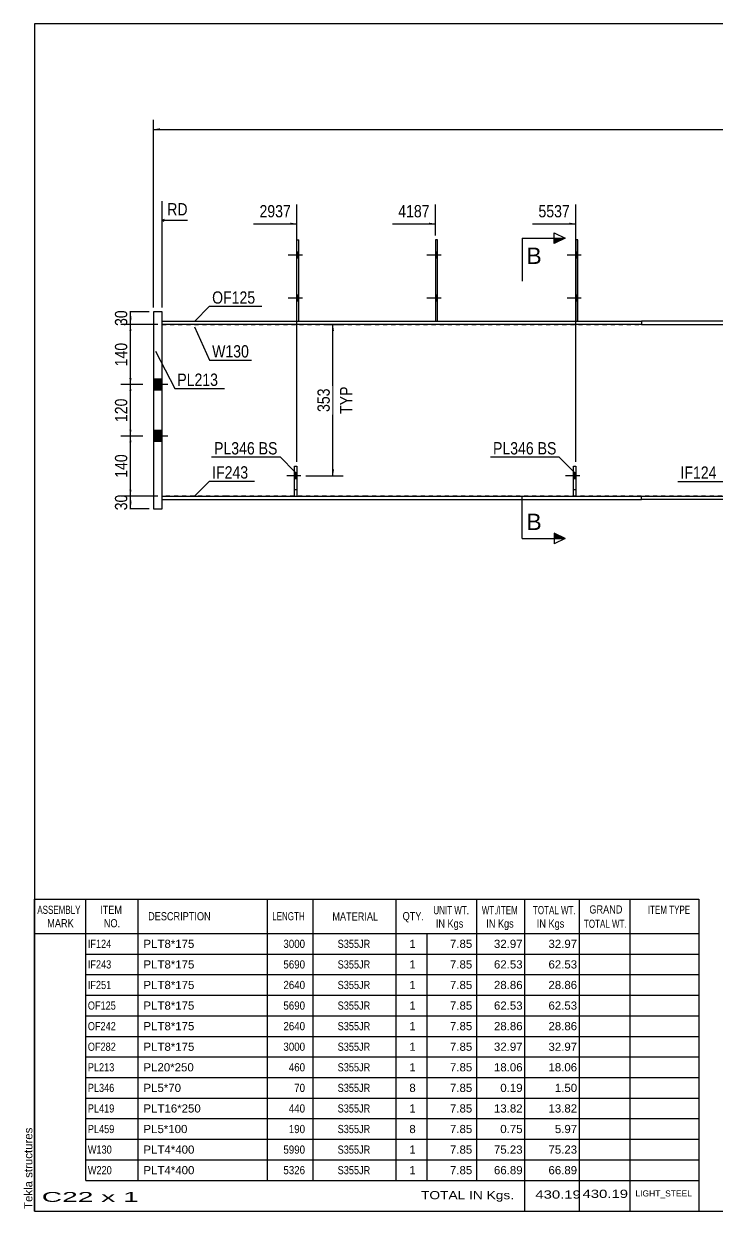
# Model space of a CAD drawing. Header units: millimetres. Extents: x -332 to 71, y -167 to 110.
# Drawn here: x -331.8 to -170.1, y -166.9 to 110.2 of the extents above; entities that cross this region are included whole.
import ezdxf

# ---------------------------------------------------------------- set-up
doc = ezdxf.new("R2010")
doc.units = ezdxf.units.MM
doc.linetypes.add('DXK_LINE_DOT1', pattern=[1.8814, 0.9407, -0.9407])
doc.linetypes.add('DXK_LINE_DOT2', pattern=[3.9198, 1.9599, -1.9599])
doc.styles.add('Arial', font='ARIAL.TTF', dxfattribs={"height": 0.2})
doc.styles.add('Arial Narrow', font='ARIALN.TTF', dxfattribs={"height": 0.2})

# ---------------------------------------------------------------- blocks, each defined once
blk = doc.blocks.new('Unknown-627317032-1209')
at = {"color": 5, "linetype": 'Continuous'}
for p, q in [((70.74, 110.18), (-329.26, 110.18)), ((-329.26, 110.18), (-329.26, -166.82)), ((70.74, -166.82), (70.74, 110.18)), ((-329.26, -166.82), (70.74, -166.82))]:
    blk.add_line(p, q, dxfattribs=at)
at = {"color": 174, "linetype": 'Continuous', "style": 'Arial'}
blk.add_text('Tekla structures', height=1.9102, rotation=90, dxfattribs=at).set_placement((-329.76, -166.32))
blk = doc.blocks.new('Bolt-627317032-1271 - 1261')
at = {"color": 3, "linetype": 'DXK_LINE_DOT2'}
for p, q in [((-267.15, 4.7), (-270.45, 4.7)), ((-268.1, 5.4), (-268.6, 5.4)), ((-268.1, 4), (-268.6, 4))]:
    blk.add_line(p, q, dxfattribs=at)
blk = doc.blocks.new('Part-627317032-1392 - 1261')
at = {"color": 7, "linetype": 'DXK_LINE_DOT1'}
for p, q in [((-268.6, 0), (-268.6, 7)), ((-268.6, 7), (-268.1, 7)), ((-268.1, 7), (-268.1, 0))]:
    blk.add_line(p, q, dxfattribs=at)
blk = doc.blocks.new('Bolt-627317032-1265 - 1261')
at = {"linetype": 'Continuous'}
for points in [[(-202.55, 55.5), (-202.55, 56.9), (-203.05, 56.9), (-203.05, 55.5)], [(-202.55, 55.5), (-202.55, 56.9), (-203.05, 56.9), (-203.05, 55.5)], [(-202.55, 45.5), (-202.55, 46.9), (-203.05, 46.9), (-203.05, 45.5)], [(-202.55, 45.5), (-202.55, 46.9), (-203.05, 46.9), (-203.05, 45.5)]]:
    blk.add_hatch(color=3, dxfattribs=at).paths.add_polyline_path(points)
at = {"color": 3, "linetype": 'Continuous'}
for p, q in [((-201.75, 56.2), (-205.05, 56.2)), ((-201.75, 56.2), (-205.05, 56.2)), ((-202.55, 56.9), (-203.05, 56.9)), ((-202.55, 56.9), (-203.05, 56.9)), ((-202.55, 55.5), (-203.05, 55.5)), ((-202.55, 55.5), (-203.05, 55.5)), ((-201.75, 46.2), (-205.05, 46.2)), ((-201.75, 46.2), (-205.05, 46.2)), ((-202.55, 46.9), (-203.05, 46.9)), ((-202.55, 46.9), (-203.05, 46.9)), ((-202.55, 45.5), (-203.05, 45.5)), ((-202.55, 45.5), (-203.05, 45.5))]:
    blk.add_line(p, q, dxfattribs=at)
blk = doc.blocks.new('Bolt-627317032-1267 - 1261')
at = {"linetype": 'Continuous'}
blk.add_hatch(color=3, dxfattribs=at).paths.add_polyline_path([(-203.05, 4), (-203.05, 5.4), (-203.55, 5.4), (-203.55, 4)])
at = {"color": 3, "linetype": 'Continuous'}
for p, q in [((-202.1, 4.7), (-205.4, 4.7)), ((-203.05, 5.4), (-203.55, 5.4)), ((-203.05, 4), (-203.55, 4))]:
    blk.add_line(p, q, dxfattribs=at)
blk = doc.blocks.new('Bolt-627317032-1268 - 1261')
at = {"color": 3, "linetype": 'DXK_LINE_DOT2'}
for p, q in [((-202.1, 4.7), (-205.4, 4.7)), ((-203.05, 5.4), (-203.55, 5.4)), ((-203.05, 4), (-203.55, 4))]:
    blk.add_line(p, q, dxfattribs=at)
blk = doc.blocks.new('Bolt-627317032-1270 - 1261')
at = {"linetype": 'Continuous'}
blk.add_hatch(color=3, dxfattribs=at).paths.add_polyline_path([(-268.1, 4), (-268.1, 5.4), (-268.6, 5.4), (-268.6, 4)])
at = {"color": 3, "linetype": 'Continuous'}
for p, q in [((-267.15, 4.7), (-270.45, 4.7)), ((-268.1, 5.4), (-268.6, 5.4)), ((-268.1, 4), (-268.6, 4))]:
    blk.add_line(p, q, dxfattribs=at)
blk = doc.blocks.new('Bolt-627317032-1272 - 1261')
at = {"linetype": 'Continuous'}
for points in [[(-267.6, 55.5), (-267.6, 56.9), (-268.1, 56.9), (-268.1, 55.5)], [(-267.6, 55.5), (-267.6, 56.9), (-268.1, 56.9), (-268.1, 55.5)], [(-267.6, 45.5), (-267.6, 46.9), (-268.1, 46.9), (-268.1, 45.5)], [(-267.6, 45.5), (-267.6, 46.9), (-268.1, 46.9), (-268.1, 45.5)]]:
    blk.add_hatch(color=3, dxfattribs=at).paths.add_polyline_path(points)
at = {"color": 3, "linetype": 'Continuous'}
for p, q in [((-266.8, 56.2), (-270.1, 56.2)), ((-266.8, 56.2), (-270.1, 56.2)), ((-267.6, 56.9), (-268.1, 56.9)), ((-267.6, 56.9), (-268.1, 56.9)), ((-267.6, 55.5), (-268.1, 55.5)), ((-267.6, 55.5), (-268.1, 55.5)), ((-266.8, 46.2), (-270.1, 46.2)), ((-266.8, 46.2), (-270.1, 46.2)), ((-267.6, 46.9), (-268.1, 46.9)), ((-267.6, 46.9), (-268.1, 46.9)), ((-267.6, 45.5), (-268.1, 45.5)), ((-267.6, 45.5), (-268.1, 45.5))]:
    blk.add_line(p, q, dxfattribs=at)
blk = doc.blocks.new('Bolt-627317032-1273 - 1261')
at = {"linetype": 'Continuous'}
for points in [[(-301.5, 27.3), (-301.5, 24.7), (-299.5, 24.7), (-299.5, 27.3)], [(-301.5, 27.3), (-301.5, 24.7), (-299.5, 24.7), (-299.5, 27.3)], [(-301.5, 15.3), (-301.5, 12.7), (-299.5, 12.7), (-299.5, 15.3)], [(-301.5, 15.3), (-301.5, 12.7), (-299.5, 12.7), (-299.5, 15.3)]]:
    blk.add_hatch(color=3, dxfattribs=at).paths.add_polyline_path(points)
at = {"color": 3, "linetype": 'Continuous'}
for p, q in [((-299.5, 27.3), (-301.5, 27.3)), ((-299.5, 27.3), (-301.5, 27.3)), ((-298.2, 26), (-301.5, 26)), ((-298.2, 26), (-301.5, 26)), ((-299.5, 24.7), (-301.5, 24.7)), ((-299.5, 24.7), (-301.5, 24.7)), ((-299.5, 15.3), (-301.5, 15.3)), ((-299.5, 15.3), (-301.5, 15.3)), ((-298.2, 14), (-301.5, 14)), ((-298.2, 14), (-301.5, 14)), ((-299.5, 12.7), (-301.5, 12.7)), ((-299.5, 12.7), (-301.5, 12.7))]:
    blk.add_line(p, q, dxfattribs=at)
blk = doc.blocks.new('Part-627317032-1595 - 1261')
at = {"color": 2, "linetype": 'Continuous'}
for p, q in [((-299.5, 40.8), (-284.5, 40.8)), ((-284.5, 40), (-299.5, 40)), ((-284.4, 40.8), (-251.8, 40.8)), ((-251.8, 40), (-284.4, 40)), ((-251.7, 40.8), (-219.45, 40.8)), ((-219.45, 40), (-251.7, 40)), ((-219.35, 40.8), (-187.7, 40.8)), ((-187.7, 40), (-219.35, 40)), ((-187.7, 40.8), (-187.7, 40))]:
    blk.add_line(p, q, dxfattribs=at)
at = {"color": 7, "linetype": 'DXK_LINE_DOT1'}
blk.add_line((-299.5, 40), (-299.5, 40.8), dxfattribs=at)
blk = doc.blocks.new('Part-627317032-1419 - 1261')
at = {"color": 2, "linetype": 'Continuous'}
for p, q in [((-299.5, 43), (-301.5, 43)), ((-301.5, 43), (-301.5, -3)), ((-299.5, -3), (-299.5, 43)), ((-301.5, -3), (-299.5, -3))]:
    blk.add_line(p, q, dxfattribs=at)
blk = doc.blocks.new('Part-627317032-1291 - 1261')
at = {"color": 7, "linetype": 'DXK_LINE_DOT1'}
for p, q in [((-299.5, 40), (-284.5, 40)), ((-299.5, 0), (-299.5, 40)), ((-284.4, 40), (-251.8, 40)), ((-251.7, 40), (-219.45, 40)), ((-219.35, 40), (-157.7, 40)), ((-284.5, 0), (-299.5, 0)), ((-251.8, 0), (-284.4, 0)), ((-219.45, 0), (-251.7, 0)), ((-157.7, 0), (-219.35, 0))]:
    blk.add_line(p, q, dxfattribs=at)
at = {"color": 2, "linetype": 'Continuous'}
blk.add_line((-157.7, 40), (-157.7, 0), dxfattribs=at)
blk = doc.blocks.new('Part-627317032-1362 - 1261')
at = {"color": 2, "linetype": 'Continuous'}
for p, q in [((-202.55, 59.8), (-203.05, 59.8)), ((-203.05, 59.8), (-203.05, 40.8)), ((-202.55, 40.8), (-202.55, 59.8))]:
    blk.add_line(p, q, dxfattribs=at)
at = {"color": 7, "linetype": 'DXK_LINE_DOT1'}
blk.add_line((-203.05, 40.8), (-202.55, 40.8), dxfattribs=at)
blk = doc.blocks.new('Part-627317032-1372 - 1261')
at = {"color": 2, "linetype": 'Continuous'}
for p, q in [((-203.55, 0), (-203.55, 7)), ((-203.55, 7), (-203.05, 7)), ((-203.05, 7), (-203.05, 0))]:
    blk.add_line(p, q, dxfattribs=at)
at = {"color": 7, "linetype": 'DXK_LINE_DOT1'}
blk.add_line((-203.55, 1.5), (-203.05, 1.5), dxfattribs=at)
blk = doc.blocks.new('Part-627317032-1377 - 1261')
at = {"color": 7, "linetype": 'DXK_LINE_DOT1'}
for p, q in [((-203.55, 0), (-203.55, 7)), ((-203.55, 7), (-203.05, 7)), ((-203.05, 7), (-203.05, 0))]:
    blk.add_line(p, q, dxfattribs=at)
blk = doc.blocks.new('Part-627317032-1387 - 1261')
at = {"color": 2, "linetype": 'Continuous'}
for p, q in [((-268.6, 0), (-268.6, 7)), ((-268.6, 7), (-268.1, 7)), ((-268.1, 7), (-268.1, 0))]:
    blk.add_line(p, q, dxfattribs=at)
at = {"color": 7, "linetype": 'DXK_LINE_DOT1'}
blk.add_line((-268.6, 1.5), (-268.1, 1.5), dxfattribs=at)
blk = doc.blocks.new('Part-627317032-1397 - 1261')
at = {"color": 2, "linetype": 'Continuous'}
for p, q in [((-268.1, 40.8), (-268.1, 59.8)), ((-268.1, 59.8), (-267.6, 59.8)), ((-267.6, 40.8), (-267.6, 59.8))]:
    blk.add_line(p, q, dxfattribs=at)
at = {"color": 7, "linetype": 'DXK_LINE_DOT1'}
blk.add_line((-268.1, 40.8), (-267.6, 40.8), dxfattribs=at)
blk = doc.blocks.new('Part-627317032-1485 - 1261')
at = {"color": 2, "linetype": 'Continuous'}
for p, q in [((-187.7, -0.8), (-187.7, 0)), ((-187.7, 0), (-142.7, 0)), ((-142.6, 0), (-110.35, 0)), ((-110.25, 0), (-77.65, 0)), ((-77.55, 0), (-62.55, 0)), ((-62.55, 0), (-62.55, -0.8)), ((-142.7, -0.8), (-187.7, -0.8)), ((-110.35, -0.8), (-142.6, -0.8)), ((-77.65, -0.8), (-110.25, -0.8)), ((-62.55, -0.8), (-77.55, -0.8))]:
    blk.add_line(p, q, dxfattribs=at)
blk = doc.blocks.new('Part-627317032-1507 - 1261')
at = {"color": 2, "linetype": 'Continuous'}
for p, q in [((-299.5, 0), (-284.5, 0)), ((-284.4, 0), (-251.8, 0)), ((-251.7, 0), (-219.45, 0)), ((-219.35, 0), (-187.7, 0)), ((-187.7, -0.8), (-187.7, 0)), ((-299.5, -0.8), (-284.5, -0.8)), ((-284.4, -0.8), (-251.8, -0.8)), ((-251.7, -0.8), (-219.45, -0.8)), ((-219.35, -0.8), (-187.7, -0.8))]:
    blk.add_line(p, q, dxfattribs=at)
at = {"color": 7, "linetype": 'DXK_LINE_DOT1'}
blk.add_line((-299.5, -0.8), (-299.5, 0), dxfattribs=at)
blk = doc.blocks.new('Bolt-627317032-1633 - 1261')
at = {"linetype": 'Continuous'}
for points in [[(-235.25, 55.5), (-235.25, 56.9), (-235.75, 56.9), (-235.75, 55.5)], [(-235.25, 55.5), (-235.25, 56.9), (-235.75, 56.9), (-235.75, 55.5)], [(-235.25, 45.5), (-235.25, 46.9), (-235.75, 46.9), (-235.75, 45.5)], [(-235.25, 45.5), (-235.25, 46.9), (-235.75, 46.9), (-235.75, 45.5)]]:
    blk.add_hatch(color=3, dxfattribs=at).paths.add_polyline_path(points)
at = {"color": 3, "linetype": 'Continuous'}
for p, q in [((-234.45, 56.2), (-237.75, 56.2)), ((-234.45, 56.2), (-237.75, 56.2)), ((-235.25, 56.9), (-235.75, 56.9)), ((-235.25, 56.9), (-235.75, 56.9)), ((-235.25, 55.5), (-235.75, 55.5)), ((-235.25, 55.5), (-235.75, 55.5)), ((-234.45, 46.2), (-237.75, 46.2)), ((-234.45, 46.2), (-237.75, 46.2)), ((-235.25, 46.9), (-235.75, 46.9)), ((-235.25, 46.9), (-235.75, 46.9)), ((-235.25, 45.5), (-235.75, 45.5)), ((-235.25, 45.5), (-235.75, 45.5))]:
    blk.add_line(p, q, dxfattribs=at)
blk = doc.blocks.new('Part-627317032-1573 - 1261')
at = {"color": 2, "linetype": 'Continuous'}
for p, q in [((-187.7, 40.8), (-187.7, 40)), ((-142.7, 40.8), (-187.7, 40.8)), ((-187.7, 40), (-142.7, 40)), ((-110.35, 40.8), (-142.6, 40.8)), ((-142.6, 40), (-110.35, 40)), ((-77.65, 40.8), (-110.25, 40.8)), ((-110.25, 40), (-77.65, 40)), ((-62.55, 40.8), (-77.55, 40.8)), ((-77.55, 40), (-62.55, 40)), ((-62.55, 40), (-62.55, 40.8))]:
    blk.add_line(p, q, dxfattribs=at)
blk = doc.blocks.new('Part-627317032-1632 - 1261')
at = {"color": 2, "linetype": 'Continuous'}
for p, q in [((-235.25, 59.8), (-235.75, 59.8)), ((-235.75, 59.8), (-235.75, 40.8)), ((-235.25, 40.8), (-235.25, 59.8))]:
    blk.add_line(p, q, dxfattribs=at)
at = {"color": 7, "linetype": 'DXK_LINE_DOT1'}
blk.add_line((-235.75, 40.8), (-235.25, 40.8), dxfattribs=at)
blk = doc.blocks.new('StraightDimension-627317032-5440 - 1261')
at = {"linetype": 'Continuous'}
blk.add_hatch(color=7, dxfattribs=at).paths.add_polyline_path([(-237.25, 63.77), (-235.75, 63.52), (-237.25, 63.27)])
at = {"color": 7, "linetype": 'Continuous'}
for p, q in [((-235.75, 60.8), (-235.75, 68.02)), ((-245.81, 63.52), (-235.75, 63.52))]:
    blk.add_line(p, q, dxfattribs=at)
at = {"color": 0}
blk.add_wipeout([(-236.53, 64.42), (-236.53, 68.62), (-245.04, 68.62), (-245.04, 64.42)], dxfattribs=at)
at = {"color": 3, "style": 'Arial Narrow'}
blk.add_text('4187', height=2.863, dxfattribs=at).set_placement((-244.44, 65.02))
blk = doc.blocks.new('StraightDimension-627317032-1713 - 1261')
at = {"linetype": 'Continuous'}
for points in [[(-307.14, -1.5), (-306.89, 0), (-306.64, -1.5)], [(-306.64, -1.5), (-306.89, -3), (-307.14, -1.5)]]:
    blk.add_hatch(color=7, dxfattribs=at).paths.add_polyline_path(points)
at = {"color": 7, "linetype": 'Continuous'}
for p, q in [((-300.5, 0), (-309.14, 0)), ((-306.89, -3), (-306.89, 0)), ((-302.5, -3), (-309.14, -3))]:
    blk.add_line(p, q, dxfattribs=at)
at = {"color": 0}
blk.add_wipeout([(-307.04, 0.93), (-311.24, 0.93), (-311.24, -3.93), (-307.04, -3.93)], dxfattribs=at)
at = {"color": 3, "style": 'Arial Narrow'}
blk.add_text('30', height=2.863, rotation=90.0002, dxfattribs=at).set_placement((-307.64, -3.33))
blk = doc.blocks.new('StraightDimension-627317032-1678 - 1261')
at = {"linetype": 'Continuous'}
for points in [[(-307.14, 41.5), (-306.89, 43), (-306.64, 41.5)], [(-306.64, 41.5), (-306.89, 40), (-307.14, 41.5)]]:
    blk.add_hatch(color=7, dxfattribs=at).paths.add_polyline_path(points)
at = {"color": 7, "linetype": 'Continuous'}
for p, q in [((-302.5, 43), (-309.14, 43)), ((-306.89, 40), (-306.89, 43)), ((-300.5, 40), (-309.14, 40))]:
    blk.add_line(p, q, dxfattribs=at)
at = {"color": 0}
blk.add_wipeout([(-307.04, 43.93), (-311.24, 43.93), (-311.24, 39.07), (-307.04, 39.07)], dxfattribs=at)
at = {"color": 3, "style": 'Arial Narrow'}
blk.add_text('30', height=2.863, rotation=90.0002, dxfattribs=at).set_placement((-307.64, 39.67))
blk = doc.blocks.new('StraightDimension-627317032-1695 - 1261')
at = {"linetype": 'Continuous'}
for points in [[(-307.14, 12.5), (-306.89, 14), (-306.64, 12.5)], [(-306.64, 1.5), (-306.89, 0), (-307.14, 1.5)]]:
    blk.add_hatch(color=7, dxfattribs=at).paths.add_polyline_path(points)
at = {"color": 7, "linetype": 'Continuous'}
for p, q in [((-304, 14), (-309.14, 14)), ((-306.89, 0), (-306.89, 14)), ((-300.5, 0), (-309.14, 0))]:
    blk.add_line(p, q, dxfattribs=at)
at = {"color": 0}
blk.add_wipeout([(-307.04, 10.34), (-311.24, 10.34), (-311.24, 3.66), (-307.04, 3.66)], dxfattribs=at)
at = {"color": 3, "style": 'Arial Narrow'}
blk.add_text('140', height=2.863, rotation=90.0002, dxfattribs=at).set_placement((-307.64, 4.26))
blk = doc.blocks.new('StraightDimension-627317032-1703 - 1261')
at = {"linetype": 'Continuous'}
for points in [[(-307.14, 38.5), (-306.89, 40), (-306.64, 38.5)], [(-306.64, 27.5), (-306.89, 26), (-307.14, 27.5)]]:
    blk.add_hatch(color=7, dxfattribs=at).paths.add_polyline_path(points)
at = {"color": 7, "linetype": 'Continuous'}
for p, q in [((-300.5, 40), (-309.14, 40)), ((-306.89, 26), (-306.89, 40)), ((-304, 26), (-309.14, 26))]:
    blk.add_line(p, q, dxfattribs=at)
at = {"color": 0}
blk.add_wipeout([(-307.04, 36.34), (-311.24, 36.34), (-311.24, 29.66), (-307.04, 29.66)], dxfattribs=at)
at = {"color": 3, "style": 'Arial Narrow'}
blk.add_text('140', height=2.863, rotation=90.0002, dxfattribs=at).set_placement((-307.64, 30.26))
blk = doc.blocks.new('StraightDimension-627317032-1795 - 1261')
at = {"linetype": 'Continuous'}
for points in [[(-300, 85.29), (-301.5, 85.54), (-300, 85.79)], [(43.54, 85.79), (45.04, 85.54), (43.54, 85.29)]]:
    blk.add_hatch(color=7, dxfattribs=at).paths.add_polyline_path(points)
at = {"color": 7, "linetype": 'Continuous'}
for p, q in [((-301.5, 44), (-301.5, 87.79)), ((45.04, 43), (45.04, 87.79)), ((-301.5, 85.54), (45.04, 85.54))]:
    blk.add_line(p, q, dxfattribs=at)
at = {"color": 0}
blk.add_wipeout([(-123.06, 85.69), (-123.06, 89.89), (-133.4, 89.89), (-133.4, 85.69)], dxfattribs=at)
at = {"color": 3, "style": 'Arial Narrow'}
blk.add_text('11371', height=2.863, dxfattribs=at).set_placement((-132.8, 86.29))
blk = doc.blocks.new('StraightDimension-627317032-1804 - 1261')
at = {"linetype": 'Continuous'}
for points in [[(-259.92, 38.5), (-259.67, 40), (-259.42, 38.5)], [(-259.42, 6.2), (-259.67, 4.7), (-259.92, 6.2)]]:
    blk.add_hatch(color=7, dxfattribs=at).paths.add_polyline_path(points)
at = {"color": 7, "linetype": 'Continuous'}
for p, q in [((-261.25, 40), (-257.27, 40)), ((-259.67, 4.7), (-259.67, 40)), ((-266.02, 4.7), (-257.27, 4.7))]:
    blk.add_line(p, q, dxfattribs=at)
at = {"color": 0}
blk.add_wipeout([(-259.82, 25.69), (-264.02, 25.69), (-264.02, 19.01), (-259.82, 19.01)], dxfattribs=at)
at = {"color": 3, "style": 'Arial Narrow'}
blk.add_text('353', height=2.863, rotation=90.0002, dxfattribs=at).set_placement((-260.42, 19.61))
at = {"color": 0, "linetype": 'Continuous'}
blk.add_wipeout([(-254.57, 26.14), (-258.77, 26.14), (-258.77, 18.56), (-254.57, 18.56)], dxfattribs=at)
at = {"color": 3, "linetype": 'Continuous', "style": 'Arial Narrow'}
blk.add_text('TYP', height=2.863, rotation=90.0002, dxfattribs=at).set_placement((-255.17, 19.16))
blk = doc.blocks.new('StraightDimension-627317032-3882 - 1261')
at = {"linetype": 'Continuous'}
for points in [[(-307.14, 24.5), (-306.89, 26), (-306.64, 24.5)], [(-306.64, 15.5), (-306.89, 14), (-307.14, 15.5)]]:
    blk.add_hatch(color=7, dxfattribs=at).paths.add_polyline_path(points)
at = {"color": 7, "linetype": 'Continuous'}
for p, q in [((-304, 26), (-309.14, 26)), ((-306.89, 14), (-306.89, 26)), ((-304, 14), (-309.14, 14))]:
    blk.add_line(p, q, dxfattribs=at)
at = {"color": 0}
blk.add_wipeout([(-307.04, 23.34), (-311.24, 23.34), (-311.24, 16.66), (-307.04, 16.66)], dxfattribs=at)
at = {"color": 3, "style": 'Arial Narrow'}
blk.add_text('120', height=2.863, rotation=90.0002, dxfattribs=at).set_placement((-307.64, 17.26))
blk = doc.blocks.new('StraightDimension-627317032-5439 - 1261')
at = {"linetype": 'Continuous'}
blk.add_hatch(color=7, dxfattribs=at).paths.add_polyline_path([(-204.55, 63.77), (-203.05, 63.52), (-204.55, 63.27)])
at = {"color": 7, "linetype": 'Continuous'}
for p, q in [((-203.05, 8), (-203.05, 68.02)), ((-213.11, 63.52), (-203.05, 63.52))]:
    blk.add_line(p, q, dxfattribs=at)
at = {"color": 0}
blk.add_wipeout([(-203.83, 64.42), (-203.83, 68.62), (-212.34, 68.62), (-212.34, 64.42)], dxfattribs=at)
at = {"color": 3, "style": 'Arial Narrow'}
blk.add_text('5537', height=2.863, dxfattribs=at).set_placement((-211.74, 65.02))
blk = doc.blocks.new('StraightDimension-627317032-5441 - 1261')
at = {"linetype": 'Continuous'}
blk.add_hatch(color=7, dxfattribs=at).paths.add_polyline_path([(-269.6, 63.77), (-268.1, 63.52), (-269.6, 63.27)])
at = {"color": 7, "linetype": 'Continuous'}
for p, q in [((-268.1, 8), (-268.1, 68.02)), ((-278.16, 63.52), (-268.1, 63.52))]:
    blk.add_line(p, q, dxfattribs=at)
at = {"color": 0, "linetype": 'Continuous'}
blk.add_wipeout([(-292.97, 64.87), (-292.97, 69.07), (-298.91, 69.07), (-298.91, 64.87)], dxfattribs=at)
at = {"color": 7, "linetype": 'Continuous'}
for p, q in [((-299.5, 44), (-299.5, 68.77)), ((-299, 64.52), (-299.5, 64.27)), ((-299, 64.02), (-299.5, 64.27)), ((-293.57, 64.27), (-299.5, 64.27))]:
    blk.add_line(p, q, dxfattribs=at)
at = {"color": 3, "linetype": 'Continuous', "style": 'Arial Narrow'}
blk.add_text('RD', height=2.863, dxfattribs=at).set_placement((-298.31, 65.47))
at = {"color": 0}
blk.add_wipeout([(-268.87, 64.42), (-268.87, 68.62), (-277.39, 68.62), (-277.39, 64.42)], dxfattribs=at)
at = {"color": 3, "style": 'Arial Narrow'}
blk.add_text('2937', height=2.863, dxfattribs=at).set_placement((-276.79, 65.02))
blk = doc.blocks.new('CBS_BOM-627317032-6188')
at = {"color": 7, "linetype": 'Continuous'}
for p, q in [((-329.29, -102.05), (-329.29, -94.05)), ((-329.29, -94.05), (-174.37, -94.05)), ((-317.29, -102.05), (-317.29, -94.05)), ((-305.1, -102.05), (-305.1, -94.05)), ((-274.93, -102.05), (-274.93, -94.05)), ((-264.26, -102.05), (-264.26, -94.05)), ((-244.94, -102.05), (-244.94, -94.05)), ((-226.14, -102.05), (-226.14, -94.05)), ((-214.93, -102.05), (-214.93, -94.05)), ((-202.14, -102.05), (-202.14, -94.05)), ((-190.39, -102.05), (-190.39, -94.05)), ((-174.37, -94.06), (-174.37, -102.04)), ((-329.29, -102.05), (-174.37, -102.05)), ((-329.29, -106.85), (-329.29, -102.05)), ((-317.29, -106.85), (-317.29, -102.05)), ((-305.1, -106.85), (-305.1, -102.05)), ((-274.93, -106.85), (-274.93, -102.05)), ((-264.26, -106.85), (-264.26, -102.05)), ((-244.94, -106.85), (-244.94, -102.05)), ((-237.67, -106.85), (-237.67, -102.05)), ((-226.14, -106.85), (-226.14, -102.05)), ((-214.93, -106.85), (-214.93, -102.05)), ((-202.14, -106.85), (-202.14, -102.05)), ((-190.37, -106.85), (-190.37, -102.05)), ((-174.37, -102.06), (-174.37, -106.85)), ((-329.29, -111.65), (-329.29, -106.85)), ((-317.29, -106.85), (-174.37, -106.85)), ((-317.29, -111.65), (-317.29, -106.85)), ((-305.1, -111.65), (-305.1, -106.85)), ((-274.93, -111.65), (-274.93, -106.85)), ((-264.26, -111.65), (-264.26, -106.85)), ((-244.94, -111.65), (-244.94, -106.85)), ((-237.67, -111.65), (-237.67, -106.85)), ((-226.14, -111.65), (-226.14, -106.85)), ((-214.93, -111.65), (-214.93, -106.85)), ((-202.14, -111.65), (-202.14, -106.85)), ((-190.37, -111.65), (-190.37, -106.85)), ((-174.37, -106.86), (-174.37, -111.65)), ((-329.29, -116.45), (-329.29, -111.65)), ((-317.29, -111.65), (-174.37, -111.65)), ((-317.29, -116.45), (-317.29, -111.65)), ((-305.1, -116.45), (-305.1, -111.65)), ((-274.93, -116.45), (-274.93, -111.65)), ((-264.26, -116.45), (-264.26, -111.65)), ((-244.94, -116.45), (-244.94, -111.65)), ((-237.67, -116.45), (-237.67, -111.65)), ((-226.14, -116.45), (-226.14, -111.65)), ((-214.93, -116.45), (-214.93, -111.65)), ((-202.14, -116.45), (-202.14, -111.65)), ((-190.37, -116.45), (-190.37, -111.65)), ((-174.37, -111.66), (-174.37, -116.45)), ((-329.29, -121.25), (-329.29, -116.45)), ((-317.29, -116.45), (-174.37, -116.45)), ((-317.29, -121.25), (-317.29, -116.45)), ((-305.1, -121.25), (-305.1, -116.45)), ((-274.93, -121.25), (-274.93, -116.45)), ((-264.26, -121.25), (-264.26, -116.45)), ((-244.94, -121.25), (-244.94, -116.45)), ((-237.67, -121.25), (-237.67, -116.45)), ((-226.14, -121.25), (-226.14, -116.45)), ((-214.93, -121.25), (-214.93, -116.45)), ((-202.14, -121.25), (-202.14, -116.45)), ((-190.37, -121.25), (-190.37, -116.45)), ((-174.37, -116.46), (-174.37, -121.25)), ((-329.29, -126.05), (-329.29, -121.25)), ((-317.29, -121.25), (-174.37, -121.25)), ((-317.29, -126.05), (-317.29, -121.25)), ((-305.1, -126.05), (-305.1, -121.25)), ((-274.93, -126.05), (-274.93, -121.25)), ((-264.26, -126.05), (-264.26, -121.25)), ((-244.94, -126.05), (-244.94, -121.25)), ((-237.67, -126.05), (-237.67, -121.25)), ((-226.14, -126.05), (-226.14, -121.25)), ((-214.93, -126.05), (-214.93, -121.25)), ((-202.14, -126.05), (-202.14, -121.25)), ((-190.37, -126.05), (-190.37, -121.25)), ((-174.37, -121.26), (-174.37, -126.05)), ((-329.29, -130.85), (-329.29, -126.05)), ((-317.29, -126.05), (-174.37, -126.05)), ((-317.29, -130.85), (-317.29, -126.05)), ((-305.1, -130.85), (-305.1, -126.05)), ((-274.93, -130.85), (-274.93, -126.05)), ((-264.26, -130.85), (-264.26, -126.05)), ((-244.94, -130.85), (-244.94, -126.05)), ((-237.67, -130.85), (-237.67, -126.05)), ((-226.14, -130.85), (-226.14, -126.05)), ((-214.93, -130.85), (-214.93, -126.05)), ((-202.14, -130.85), (-202.14, -126.05)), ((-190.37, -130.85), (-190.37, -126.05)), ((-174.37, -126.06), (-174.37, -130.85)), ((-329.29, -135.65), (-329.29, -130.85)), ((-317.29, -130.85), (-174.37, -130.85)), ((-317.29, -135.65), (-317.29, -130.85)), ((-305.1, -135.65), (-305.1, -130.85)), ((-274.93, -135.65), (-274.93, -130.85)), ((-264.26, -135.65), (-264.26, -130.85)), ((-244.94, -135.65), (-244.94, -130.85)), ((-237.67, -135.65), (-237.67, -130.85)), ((-226.14, -135.65), (-226.14, -130.85)), ((-214.93, -135.65), (-214.93, -130.85)), ((-202.14, -135.65), (-202.14, -130.85)), ((-190.37, -135.65), (-190.37, -130.85)), ((-174.37, -130.86), (-174.37, -135.65)), ((-329.29, -140.45), (-329.29, -135.65)), ((-317.29, -135.65), (-174.37, -135.65)), ((-317.29, -140.45), (-317.29, -135.65)), ((-305.1, -140.45), (-305.1, -135.65)), ((-274.93, -140.45), (-274.93, -135.65)), ((-264.26, -140.45), (-264.26, -135.65)), ((-244.94, -140.45), (-244.94, -135.65)), ((-237.67, -140.45), (-237.67, -135.65)), ((-226.14, -140.45), (-226.14, -135.65)), ((-214.93, -140.45), (-214.93, -135.65)), ((-202.14, -140.45), (-202.14, -135.65)), ((-190.37, -140.45), (-190.37, -135.65)), ((-174.37, -135.66), (-174.37, -140.45)), ((-329.29, -145.25), (-329.29, -140.45)), ((-317.29, -140.45), (-174.37, -140.45)), ((-317.29, -145.25), (-317.29, -140.45)), ((-305.1, -145.25), (-305.1, -140.45)), ((-274.93, -145.25), (-274.93, -140.45)), ((-264.26, -145.25), (-264.26, -140.45)), ((-244.94, -145.25), (-244.94, -140.45)), ((-237.67, -145.25), (-237.67, -140.45)), ((-226.14, -145.25), (-226.14, -140.45)), ((-214.93, -145.25), (-214.93, -140.45)), ((-202.14, -145.25), (-202.14, -140.45)), ((-190.37, -145.25), (-190.37, -140.45)), ((-174.37, -140.46), (-174.37, -145.25)), ((-329.29, -150.05), (-329.29, -145.25)), ((-317.29, -145.25), (-174.37, -145.25)), ((-317.29, -150.05), (-317.29, -145.25)), ((-305.1, -150.05), (-305.1, -145.25)), ((-274.93, -150.05), (-274.93, -145.25)), ((-264.26, -150.05), (-264.26, -145.25)), ((-244.94, -150.05), (-244.94, -145.25)), ((-237.67, -150.05), (-237.67, -145.25)), ((-226.14, -150.05), (-226.14, -145.25)), ((-214.93, -150.05), (-214.93, -145.25)), ((-202.14, -150.05), (-202.14, -145.25)), ((-190.37, -150.05), (-190.37, -145.25)), ((-174.37, -145.26), (-174.37, -150.05)), ((-329.29, -154.85), (-329.29, -150.05)), ((-317.29, -150.05), (-174.37, -150.05)), ((-317.29, -154.85), (-317.29, -150.05)), ((-305.1, -154.85), (-305.1, -150.05)), ((-274.93, -154.85), (-274.93, -150.05)), ((-264.26, -154.85), (-264.26, -150.05)), ((-244.94, -154.85), (-244.94, -150.05)), ((-237.67, -154.85), (-237.67, -150.05)), ((-226.14, -154.85), (-226.14, -150.05)), ((-214.93, -154.85), (-214.93, -150.05)), ((-202.14, -154.85), (-202.14, -150.05)), ((-190.37, -154.85), (-190.37, -150.05)), ((-174.37, -150.06), (-174.37, -154.85)), ((-329.29, -159.65), (-329.29, -154.85)), ((-317.29, -154.85), (-174.37, -154.85)), ((-317.29, -159.65), (-317.29, -154.85)), ((-305.1, -159.65), (-305.1, -154.85)), ((-274.93, -159.65), (-274.93, -154.85)), ((-264.26, -159.65), (-264.26, -154.85)), ((-244.94, -159.65), (-244.94, -154.85)), ((-237.67, -159.65), (-237.67, -154.85)), ((-226.14, -159.65), (-226.14, -154.85)), ((-214.93, -159.65), (-214.93, -154.85)), ((-202.14, -159.65), (-202.14, -154.85)), ((-190.37, -159.65), (-190.37, -154.85)), ((-174.37, -154.86), (-174.37, -159.65)), ((-329.29, -166.85), (-329.29, -159.67)), ((-317.29, -159.65), (-174.37, -159.65)), ((-214.93, -166.85), (-214.93, -159.67)), ((-202.14, -166.85), (-202.14, -159.67)), ((-190.33, -166.85), (-190.33, -159.67)), ((-174.37, -159.65), (-174.37, -166.85)), ((-329.29, -166.85), (-174.37, -166.85))]:
    blk.add_line(p, q, dxfattribs=at)
at = {"color": 3, "linetype": 'Continuous', "style": 'Arial'}
for s, height, width, p in [('ASSEMBLY', 1.91, 0.7, (-328.61, -97.48)), ('ITEM', 1.91, 0.8, (-313.96, -97.48)), ('UNIT WT.', 1.91, 0.7, (-236.25, -97.55)), ('WT./ITEM', 1.91, 0.7, (-224.96, -97.55)), ('TOTAL WT.', 1.91, 0.7, (-213.02, -97.55)), ('GRAND', 1.91, 0.8, (-199.87, -97.39)), ('ITEM TYPE', 1.91, 0.7, (-186.23, -97.47)), ('MARK', 1.91, 0.8, (-326.29, -100.61)), ('NO.', 1.91, 0.8, (-313.1, -100.61)), ('DESCRIPTION', 1.9102, 0.8, (-302.77, -98.98)), ('LENGTH', 1.91, 0.7, (-273.83, -98.98)), ('MATERIAL', 1.91, 0.8, (-259.81, -99.03)), ('QTY.', 1.91, 0.8, (-243.42, -98.95)), ('IN Kgs', 1.91, 0.8, (-235.67, -100.69)), ('IN Kgs', 1.91, 0.8, (-223.92, -100.69)), ('IN Kgs', 1.91, 0.8, (-212.13, -100.69)), ('TOTAL WT.', 1.91, 0.7, (-201.13, -100.73))]:
    blk.add_text(s, height=height, dxfattribs=dict(at, width=width)).set_placement(p)
at = {"color": 7, "linetype": 'Continuous', "style": 'Arial'}
for s, width, p in [('IF124', 0.8, (-316.83, -105.42)), ('3000', 0.85, (-271.22, -105.42)), ('S355JR', 0.8, (-258.57, -105.42)), ('IF243', 0.8, (-316.83, -110.22)), ('5690', 0.85, (-271.22, -110.22)), ('S355JR', 0.8, (-258.57, -110.22)), ('IF251', 0.8, (-316.83, -115.02)), ('2640', 0.85, (-271.22, -115.02)), ('S355JR', 0.8, (-258.57, -115.02)), ('OF125', 0.8, (-316.83, -119.82)), ('5690', 0.85, (-271.22, -119.82)), ('S355JR', 0.8, (-258.57, -119.82)), ('OF242', 0.8, (-316.83, -124.62)), ('2640', 0.85, (-271.22, -124.62)), ('S355JR', 0.8, (-258.57, -124.62)), ('OF282', 0.8, (-316.83, -129.42)), ('3000', 0.85, (-271.22, -129.42)), ('S355JR', 0.8, (-258.57, -129.42)), ('PL213', 0.8, (-316.83, -134.22)), ('460', 0.85, (-269.96, -134.22)), ('S355JR', 0.8, (-258.57, -134.22)), ('PL346', 0.8, (-316.83, -139.02)), ('70', 0.85, (-268.7, -139.02)), ('S355JR', 0.8, (-258.57, -139.02)), ('PL419', 0.8, (-316.83, -143.82)), ('440', 0.85, (-269.96, -143.82)), ('S355JR', 0.8, (-258.57, -143.82)), ('PL459', 0.8, (-316.83, -148.62)), ('190', 0.85, (-269.96, -148.62)), ('S355JR', 0.8, (-258.57, -148.62)), ('W130', 0.8, (-316.83, -153.42)), ('5990', 0.85, (-271.22, -153.42)), ('S355JR', 0.8, (-258.57, -153.42)), ('W220', 0.8, (-316.83, -158.22)), ('5326', 0.85, (-271.22, -158.22)), ('S355JR', 0.8, (-258.57, -158.22))]:
    blk.add_text(s, height=1.91, dxfattribs=dict(at, width=width)).set_placement(p)
for s, p in [('PLT8*175', (-303.85, -105.42)), ('1', (-241.85, -105.42)), ('7.85', (-232.38, -105.42)), ('32.97', (-222.12, -105.42)), ('32.97', (-209.41, -105.42)), ('PLT8*175', (-303.85, -110.22)), ('1', (-241.85, -110.22)), ('7.85', (-232.38, -110.22)), ('62.53', (-222.12, -110.22)), ('62.53', (-209.41, -110.22)), ('PLT8*175', (-303.85, -115.02)), ('1', (-241.85, -115.02)), ('7.85', (-232.38, -115.02)), ('28.86', (-222.12, -115.02)), ('28.86', (-209.41, -115.02)), ('PLT8*175', (-303.85, -119.82)), ('1', (-241.85, -119.82)), ('7.85', (-232.38, -119.82)), ('62.53', (-222.12, -119.82)), ('62.53', (-209.41, -119.82)), ('PLT8*175', (-303.85, -124.62)), ('1', (-241.85, -124.62)), ('7.85', (-232.38, -124.62)), ('28.86', (-222.12, -124.62)), ('28.86', (-209.41, -124.62)), ('PLT8*175', (-303.85, -129.42)), ('1', (-241.85, -129.42)), ('7.85', (-232.38, -129.42)), ('32.97', (-222.12, -129.42)), ('32.97', (-209.41, -129.42)), ('PL20*250', (-303.85, -134.22)), ('1', (-241.85, -134.22)), ('7.85', (-232.38, -134.22)), ('18.06', (-222.12, -134.22)), ('18.06', (-209.41, -134.22)), ('PL5*70', (-303.85, -139.02)), ('8', (-241.85, -139.02)), ('7.85', (-232.38, -139.02)), ('0.19', (-220.64, -139.02)), ('1.50', (-207.92, -139.02)), ('PLT16*250', (-303.85, -143.82)), ('1', (-241.85, -143.82)), ('7.85', (-232.38, -143.82)), ('13.82', (-222.12, -143.82)), ('13.82', (-209.41, -143.82)), ('PL5*100', (-303.85, -148.62)), ('8', (-241.85, -148.62)), ('7.85', (-232.38, -148.62)), ('0.75', (-220.64, -148.62)), ('5.97', (-207.92, -148.62)), ('PLT4*400', (-303.85, -153.42)), ('1', (-241.85, -153.42)), ('7.85', (-232.38, -153.42)), ('75.23', (-222.12, -153.42)), ('75.23', (-209.41, -153.42)), ('PLT4*400', (-303.85, -158.22)), ('1', (-241.85, -158.22)), ('7.85', (-232.38, -158.22)), ('66.89', (-222.12, -158.22)), ('66.89', (-209.41, -158.22))]:
    blk.add_text(s, height=1.91, dxfattribs=at).set_placement(p)
at = {"color": 6, "linetype": 'Continuous', "style": 'Arial'}
for s, height, width, p in [('C22 x 1', 2.292, 2.05, (-327.57, -164.66)), ('TOTAL IN Kgs.', 1.9102, 1.2, (-239.13, -164.05)), ('430.19', 1.91, 1.3, (-212.47, -163.9)), ('430.19', 1.91, 1.3, (-201.47, -163.74))]:
    blk.add_text(s, height=height, dxfattribs=dict(at, width=width)).set_placement(p)
blk.add_text('LIGHT_STEEL', height=1.4135, dxfattribs=at).set_placement((-189.12, -163.4))
blk = doc.blocks.new('Mark-627317032-1415 - 1261')
at = {"color": 0}
blk.add_wipeout([(-286.46, 25.7), (-286.46, 28.7), (-295.96, 28.7), (-295.96, 25.7)], dxfattribs=at)
blk.add_wipeout([(-286.46, 25.7), (-286.46, 28.7), (-295.96, 28.7), (-295.96, 25.7)], dxfattribs=at)
at = {"color": 7, "linetype": 'Continuous'}
for p, q in [((-301.07, 33.77), (-296.56, 25.1)), ((-296.56, 25.1), (-284.96, 25.1))]:
    blk.add_line(p, q, dxfattribs=at)
at = {"color": 3, "style": 'Arial Narrow'}
blk.add_text('PL213', height=2.863, dxfattribs=at).set_placement((-295.96, 25.7))
blk = doc.blocks.new('Mark-627317032-1591 - 1261')
at = {"color": 0}
blk.add_wipeout([(-277.79, 44.88), (-277.79, 47.88), (-287.84, 47.88), (-287.84, 44.88)], dxfattribs=at)
blk.add_wipeout([(-277.79, 44.88), (-277.79, 47.88), (-287.84, 47.88), (-287.84, 44.88)], dxfattribs=at)
at = {"color": 7, "linetype": 'Continuous'}
for p, q in [((-291.98, 40.74), (-288.44, 44.28)), ((-288.44, 44.28), (-276.29, 44.28))]:
    blk.add_line(p, q, dxfattribs=at)
at = {"color": 3, "style": 'Arial Narrow'}
blk.add_text('OF125', height=2.863, dxfattribs=at).set_placement((-287.84, 44.88))
blk = doc.blocks.new('Mark-627317032-1286 - 1261')
at = {"color": 0}
blk.add_wipeout([(-279.25, 32.32), (-279.25, 35.32), (-287.84, 35.32), (-287.84, 32.32)], dxfattribs=at)
blk.add_wipeout([(-279.25, 32.32), (-279.25, 35.32), (-287.84, 35.32), (-287.84, 32.32)], dxfattribs=at)
at = {"color": 7, "linetype": 'Continuous'}
for p, q in [((-291.98, 39.45), (-288.44, 31.72)), ((-288.44, 31.72), (-278.65, 31.72))]:
    blk.add_line(p, q, dxfattribs=at)
at = {"color": 3, "style": 'Arial Narrow'}
blk.add_text('W130', height=2.863, dxfattribs=at).set_placement((-287.84, 32.32))
blk = doc.blocks.new('Mark-627317032-1481 - 1261')
at = {"color": 7, "linetype": 'Continuous'}
blk.add_line((-165.18, -0.1), (-168.71, 3.43), dxfattribs=at)
at = {"color": 0}
blk.add_wipeout([(-170.21, 4.03), (-170.21, 7.03), (-178.62, 7.03), (-178.62, 4.03)], dxfattribs=at)
blk.add_wipeout([(-170.21, 4.03), (-170.21, 7.03), (-178.62, 7.03), (-178.62, 4.03)], dxfattribs=at)
at = {"color": 7, "linetype": 'Continuous'}
blk.add_line((-179.22, 3.43), (-168.71, 3.43), dxfattribs=at)
at = {"color": 3, "style": 'Arial Narrow'}
blk.add_text('IF124', height=2.863, dxfattribs=at).set_placement((-178.62, 4.03))
blk = doc.blocks.new('Mark-627317032-1503 - 1261')
at = {"color": 0}
blk.add_wipeout([(-279.43, 4.08), (-279.43, 7.08), (-287.84, 7.08), (-287.84, 4.08)], dxfattribs=at)
blk.add_wipeout([(-279.43, 4.08), (-279.43, 7.08), (-287.84, 7.08), (-287.84, 4.08)], dxfattribs=at)
at = {"color": 7, "linetype": 'Continuous'}
for p, q in [((-291.98, -0.06), (-288.44, 3.48)), ((-288.44, 3.48), (-277.93, 3.48))]:
    blk.add_line(p, q, dxfattribs=at)
at = {"color": 3, "style": 'Arial Narrow'}
blk.add_text('IF243', height=2.863, dxfattribs=at).set_placement((-287.84, 4.08))
blk = doc.blocks.new('MarkSet-627317032-1840 - 1261')
at = {"color": 0}
blk.add_wipeout([(-212.84, 9.71), (-212.84, 12.71), (-222.34, 12.71), (-222.34, 9.71)], dxfattribs=at)
blk.add_wipeout([(-212.84, 9.71), (-212.84, 12.71), (-222.34, 12.71), (-222.34, 9.71)], dxfattribs=at)
blk.add_wipeout([(-207.56, 9.71), (-207.56, 12.71), (-211.94, 12.71), (-211.94, 9.71)], dxfattribs=at)
blk.add_wipeout([(-207.56, 9.71), (-207.56, 12.71), (-211.94, 12.71), (-211.94, 9.71)], dxfattribs=at)
at = {"color": 7, "linetype": 'Continuous'}
for p in [(-222.94, 9.11), (-203.42, 5.57)]:
    blk.add_line(p, (-206.96, 9.11), dxfattribs=at)
at = {"color": 3, "style": 'Arial Narrow'}
for s, p in [('PL346', (-222.34, 9.71)), ('BS', (-211.94, 9.71))]:
    blk.add_text(s, height=2.863, dxfattribs=at).set_placement(p)
blk = doc.blocks.new('SectionMark-627317032-1813 - 1261')
at = {"linetype": 'Continuous'}
for points in [[(-208.05, 58.89), (-208.05, 60.14), (-205.55, 60.14)], [(-208.05, -9.93), (-208.05, -8.68), (-205.55, -9.93)]]:
    blk.add_hatch(color=30, dxfattribs=at).paths.add_polyline_path(points)
at = {"color": 30, "linetype": 'Continuous'}
for p, q in [((-208.05, 58.89), (-208.05, 61.39)), ((-208.05, 61.39), (-205.55, 60.14)), ((-215.55, 60.14), (-205.55, 60.14)), ((-205.55, 60.14), (-208.05, 58.89)), ((-215.55, -9.93), (-205.55, -9.93)), ((-205.55, -9.93), (-208.05, -8.68)), ((-208.05, -8.68), (-208.05, -11.18)), ((-205.55, -9.93), (-208.05, -11.18))]:
    blk.add_line(p, q, dxfattribs=at)
at = {"color": 0, "linetype": 'Continuous'}
for points in [[(-211, 54.14), (-211, 58.14), (-214.55, 58.14), (-214.55, 54.14)], [(-211, -7.93), (-211, -3.93), (-214.55, -3.93), (-214.55, -7.93)]]:
    blk.add_wipeout(points, dxfattribs=at)
at = {"color": 30, "linetype": 'Continuous'}
for p, q in [((-215.55, 60.14), (-215.55, 50.14)), ((-215.55, -9.93), (-215.55, 0.07))]:
    blk.add_line(p, q, dxfattribs=at)
at = {"color": 96, "linetype": 'Continuous', "style": 'Arial'}
for p in [(-214.55, 54.14), (-214.55, -7.93)]:
    blk.add_text('B', height=3.82, dxfattribs=at).set_placement(p)
blk = doc.blocks.new('MarkSet-627317032-1834 - 1261')
at = {"color": 0}
blk.add_wipeout([(-277.89, 9.71), (-277.89, 12.71), (-287.39, 12.71), (-287.39, 9.71)], dxfattribs=at)
blk.add_wipeout([(-277.89, 9.71), (-277.89, 12.71), (-287.39, 12.71), (-287.39, 9.71)], dxfattribs=at)
blk.add_wipeout([(-272.61, 9.71), (-272.61, 12.71), (-276.99, 12.71), (-276.99, 9.71)], dxfattribs=at)
blk.add_wipeout([(-272.61, 9.71), (-272.61, 12.71), (-276.99, 12.71), (-276.99, 9.71)], dxfattribs=at)
at = {"color": 7, "linetype": 'Continuous'}
for p in [(-287.99, 9.11), (-268.47, 5.57)]:
    blk.add_line(p, (-272.01, 9.11), dxfattribs=at)
at = {"color": 3, "style": 'Arial Narrow'}
for s, p in [('PL346', (-287.39, 9.71)), ('BS', (-276.99, 9.71))]:
    blk.add_text(s, height=2.863, dxfattribs=at).set_placement(p)

msp = doc.modelspace()

# ---------------------------------------------------------------- block references
for name in ['Unknown-627317032-1209', 'Part-627317032-1397 - 1261', 'Part-627317032-1632 - 1261', 'Part-627317032-1362 - 1261', 'Bolt-627317032-1272 - 1261', 'Bolt-627317032-1633 - 1261', 'Bolt-627317032-1265 - 1261', 'Part-627317032-1419 - 1261', 'Part-627317032-1595 - 1261', 'Part-627317032-1291 - 1261', 'Part-627317032-1573 - 1261', 'Bolt-627317032-1273 - 1261', 'Part-627317032-1392 - 1261', 'Part-627317032-1387 - 1261', 'Part-627317032-1372 - 1261', 'Part-627317032-1377 - 1261', 'Bolt-627317032-1271 - 1261', 'Bolt-627317032-1270 - 1261', 'Bolt-627317032-1267 - 1261', 'Bolt-627317032-1268 - 1261', 'Part-627317032-1507 - 1261', 'Part-627317032-1485 - 1261', 'CBS_BOM-627317032-6188']:
    msp.add_blockref(name, (0, 0))

# ---------------------------------------------------------------- next in the draw order: block references
for name in ['StraightDimension-627317032-5440 - 1261', 'StraightDimension-627317032-1678 - 1261', 'StraightDimension-627317032-1804 - 1261', 'Mark-627317032-1481 - 1261', 'StraightDimension-627317032-1713 - 1261']:
    msp.add_blockref(name, (0, 0))

# ---------------------------------------------------------------- next in the draw order: block references
for name in ['StraightDimension-627317032-1795 - 1261', 'StraightDimension-627317032-1703 - 1261', 'StraightDimension-627317032-1695 - 1261']:
    msp.add_blockref(name, (0, 0))

# ---------------------------------------------------------------- next in the draw order: block references
for name in ['StraightDimension-627317032-5441 - 1261', 'StraightDimension-627317032-5439 - 1261', 'StraightDimension-627317032-3882 - 1261']:
    msp.add_blockref(name, (0, 0))

# ---------------------------------------------------------------- next in the draw order: block references
for name in ['Mark-627317032-1591 - 1261', 'Mark-627317032-1415 - 1261', 'MarkSet-627317032-1840 - 1261', 'Mark-627317032-1503 - 1261']:
    msp.add_blockref(name, (0, 0))

# ---------------------------------------------------------------- next in the draw order: block references
for name in ['SectionMark-627317032-1813 - 1261', 'Mark-627317032-1286 - 1261', 'MarkSet-627317032-1834 - 1261']:
    msp.add_blockref(name, (0, 0))

doc.saveas('drawing.dxf')
